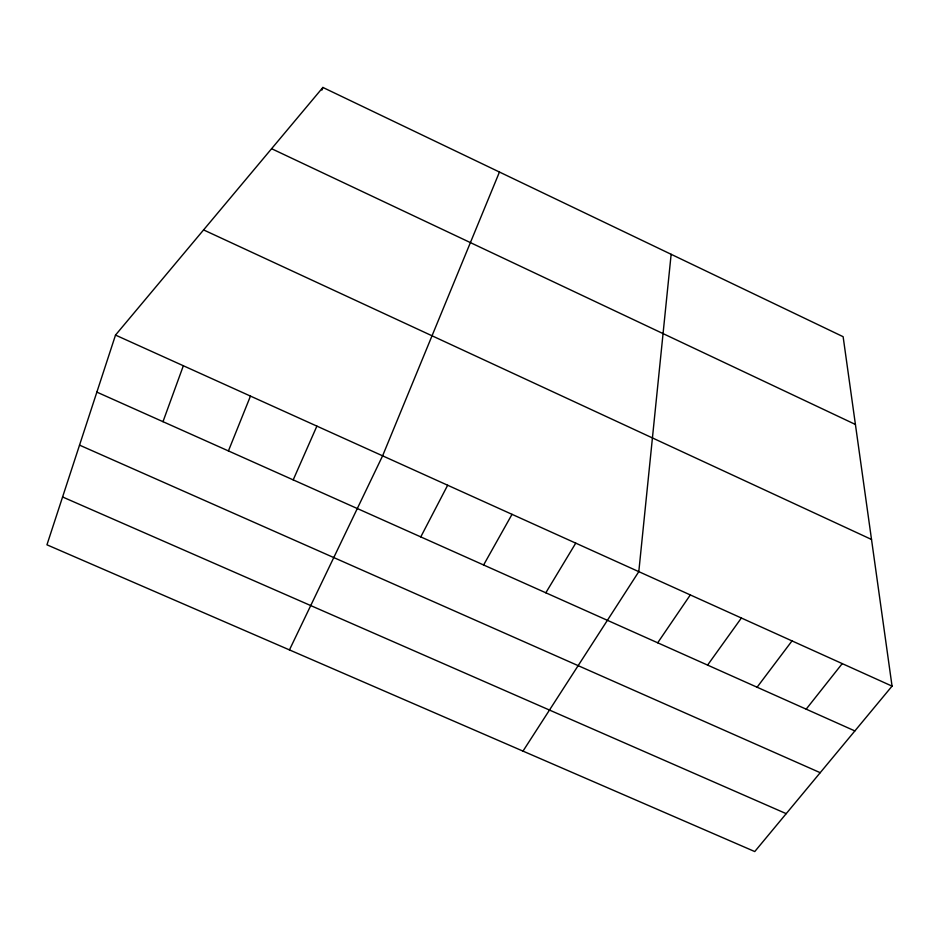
<?xml version="1.0" encoding="UTF-8"?>
<svg xmlns="http://www.w3.org/2000/svg" width="939" height="939" viewBox="0 0 939 939"><rect width="100%" height="100%" fill="white"/><g stroke="black" fill="none" stroke-linecap="round" stroke-linejoin="round"><path stroke-width="1.41" d="M671.139 254.293L638.802 571.651L522.988 751.118M115.509 335.082L46.95 544.808L754.756 851.556L892.05 686.127L843.128 336.702L322.899 87.444L115.509 335.082L892.05 686.127M162.987 421.681L183.351 365.752M321.877 90.121L322.899 87.444M228.423 450.92L250.467 396.094M499.454 172.037L382.607 455.826L289.447 649.905M293.203 479.876L316.889 426.118M420.778 536.897L447.657 485.24M483.608 564.985L512.025 514.337M545.817 592.791L575.748 543.141M657.699 642.792L690.306 594.927M707.595 665.094L741.376 618.015M757.092 687.219L792.011 640.903M806.178 709.156L842.236 663.615M62.584 496.977L786.213 813.655M79.533 445.133L820.216 772.691M96.87 392.126L854.877 730.929M203.587 229.914L871.521 539.467M271.606 148.702L855.417 424.463"/></g></svg>
